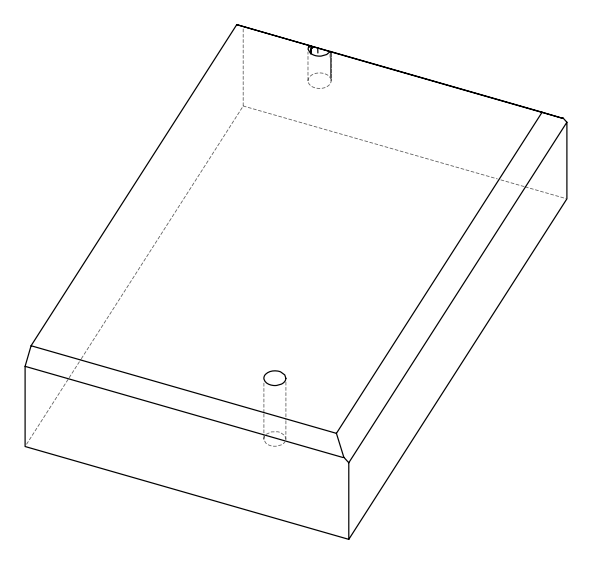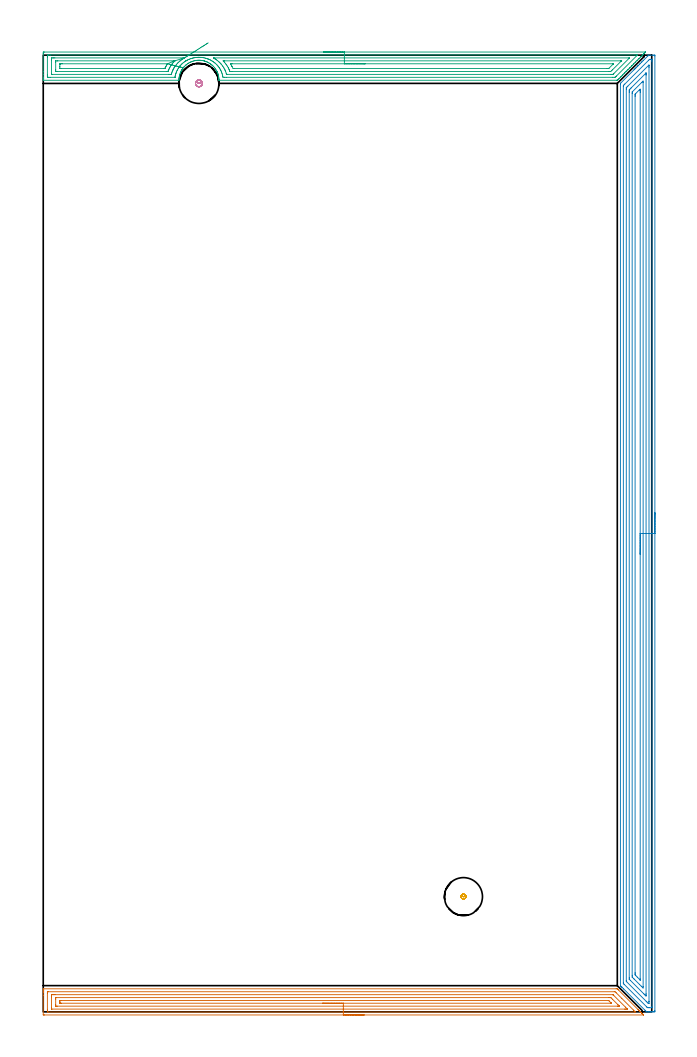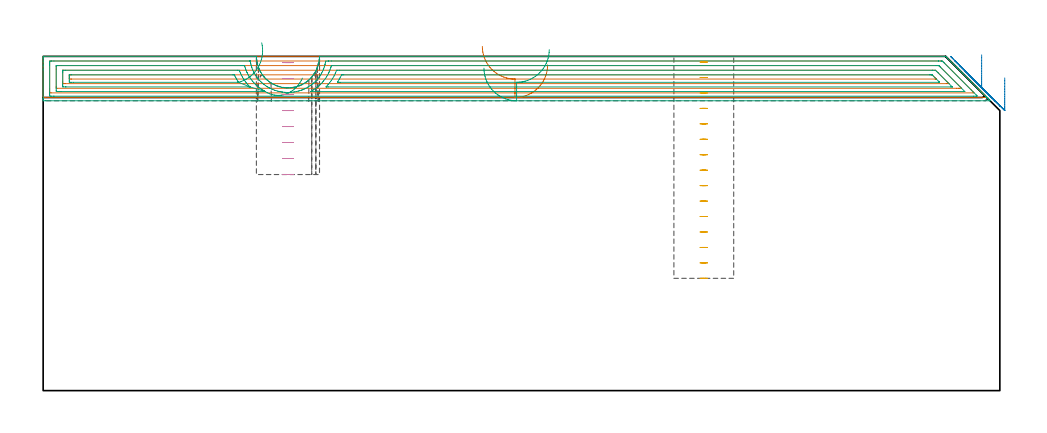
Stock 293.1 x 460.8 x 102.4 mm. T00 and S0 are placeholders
(PLAN: 5 operations, 1 tool changes, 46.2 min)
(1 AREA_MILL | FG_CHAMFER_SURFACE | UGT0205_001 | 11.55 min | 23230 mm3)
(2 AREA_MILL_1 | FG_CHAMFER_SURFACE_1 | UGT0205_001 | 21.97 min | 62535 mm3)
(3 AREA_MILL_2 | FG_CHAMFER_SURFACE_2 | UGT0205_001 | 11.51 min | 25994 mm3)
(4 MILL_BLIND_HOLE_FROM_SOLID_MATERIAL | STEP1POCKET | NXT0201_012 | Spiral | 0.51 min | 9984 mm3)
(5 MILL_BLIND_HOLE_FROM_SOLID_MATERIAL_1 | STEP1POCKET_1 | NXT0201_012 | Spiral | 0.67 min | 17882 mm3)
(TOOL UGT0205_001 | Chamfer Mill 20 x 3 x 45 deg. | D20 FL50 Z2)
(TOOL NXT0201_012 | ENDMILL 16mm [2P460-1600-NA 1630] | D16 FL38 Z6)
(OP 1 AREA_MILL)
G17 G21 G94 G90
T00 M6
G54
G17 G0 G90 X154.55 Y-1.5 S1061 M3
G43 Z112.4 H0
Z99.8
G94 G1 X154.512 Z98.928 F250.
X154.398 Z98.063
X154.209 Z97.212
X153.947 Z96.38
X153.613 Z95.574
X153.21 Z94.8
X152.742 Z94.064
X152.211 Z93.372
X151.621 Z92.729
X150.978 Z92.14
X150.286 Z91.608
X149.55 Z91.14
X148.776 Z90.737
X147.97 Z90.403
X147.138 Z90.141
X146.287 Z89.952
X145.422 Z89.838
X144.55 Z89.8
X0.626
X0.265 Y-1.496 Z89.802
X0.01 Y-1.492 Z89.806
X0. Y-1.233 Z90.065
Y7.905 Z99.2
Y9.324 Z100.62
Y9.68 Z100.975
Y10.392 Z101.691
Y10.673 Z101.972
X0.007 Y11.066 Z102.357
X0.01 Y11.097 Z102.388
X0.179 Y11.1 Z102.4
X275.959
X276.495 Y11.101 Z102.382
X276.583 Y11.017 Z102.316
X276.853 Y10.748 Z102.047
X277.034 Y10.567 Z101.865
X286.499 Y1.103 Z92.399
X286.605 Y0.995 Z92.295
X286.686 Y0.914 Z92.214
X286.795 Y0.807 Z92.103
X286.898 Y0.702 Z92.001
X286.984 Y0.616 Z91.916
X287.09 Y0.512 Z91.808
X287.192 Y0.408 Z91.708
X287.282 Y0.318 Z91.618
X287.386 Y0.216 Z91.512
X287.486 Y0.115 Z91.414
X287.58 Y0.02 Z91.32
X287.682 Y-0.08 Z91.216
X287.779 Y-0.179 Z91.121
X287.878 Y-0.278 Z91.022
X287.978 Y-0.376 Z90.92
X288.073 Y-0.472 Z90.827
X288.176 Y-0.576 Z90.724
X288.273 Y-0.671 Z90.625
X288.366 Y-0.766 Z90.533
X288.474 Y-0.874 Z90.426
X288.569 Y-0.967 Z90.329
X288.772 Y-1.171 Z90.128
X288.84 Y-1.24 Z90.06
X289.011 Y-1.411 Z89.888
X289.07 Y-1.472 Z89.827
X289.083 Y-1.494 Z89.804
X289.07 Y-1.5 Z89.8
X144.55
Y-0.086 Z91.214
X2.42
X2.01 Y-0.08 Z91.22
X2.002 Y0.329 Z91.629
X2. Y0.807 Z92.107
Y1.218 Z92.518
Y8.793 Z100.093
X2.002 Y9.202 Z100.502
X2.01 Y9.68 Z100.98
X2.408 Y9.686 Z100.986
X275.059
X275.458 Y9.68 Z100.98
X275.959 Y9.19 Z100.49
X278.641 Y6.51 Z97.81
X284.343 Y0.807 Z92.107
X284.898 Y0.25 Z91.55
X285.218 Y-0.08 Z91.22
X284.898 Y-0.086 Z91.214
X144.55
Y1.328 Z92.628
X4.202 Y1.329 Z92.629
X4.079 Y1.331 Z92.631
X4.035 Y1.333 Z92.633
X4.017 Y1.334 Z92.634
X4.01 Y1.361 Z92.661
X4.005 Y1.494 Z92.794
X4.002 Y1.695 Z92.995
X4. Y1.895 Z93.195
Y7.218 Z98.518
X4.005 Y7.905 Z99.205
X4.009 Y8.097 Z99.397
X4.027 Y8.265 Z99.565
X4.202 Y8.267 Z99.567
X4.728 Y8.27 Z99.57
X5.096 Y8.271 Z99.571
X5.621
X274.171
X274.294 Y8.27 Z99.57
X274.391 Y8.267 Z99.567
X274.419 Y8.265 Z99.565
X274.438 Y8.251 Z99.551
X274.48 Y8.214 Z99.514
X274.794 Y7.905 Z99.205
X280.428 Y2.272 Z93.572
X281.004 Y1.695 Z92.995
X281.322 Y1.37 Z92.67
X281.346 Y1.335 Z92.635
X281.322 Y1.334 Z92.634
X280.796 Y1.33 Z92.63
X280.428 Y1.329 Z92.629
X279.903 Y1.328 Z92.628
X144.55
Y2.743 Z94.043
X6.722
X6.105 Y2.745 Z94.045
X6.036 Y2.747 Z94.047
X6.018 Y2.749 Z94.049
X6.01 Y2.76 Z94.06
X6.007 Y2.812 Z94.112
X6.003 Y3.028 Z94.328
X6. Y3.459 Z94.759
Y6.121 Z97.421
X6.001 Y6.569 Z97.869
X6.003 Y6.789 Z98.089
X6.007 Y6.843 Z98.143
X6.01 Y6.851 Z98.151
X6.018 Y6.853 Z98.153
X6.047 Y6.856 Z98.156
X6.152 Y6.857 Z98.157
X272.546
X273.277 Y6.852 Z98.152
X273.377 Y6.85 Z98.15
X273.481 Y6.758 Z98.058
X274.171 Y6.081 Z97.381
X276.853 Y3.399 Z94.699
X277.217 Y3.033 Z94.333
X277.395 Y2.852 Z94.152
X277.48 Y2.761 Z94.061
X277.491 Y2.748 Z94.048
X277.485 Y2.747 Z94.047
X277.453 Y2.745 Z94.045
X276.853 Y2.743 Z94.043
X276.691
X144.55
Y4.157 Z95.457
X8.672
X8.471 Y4.158 Z95.458
X8.069 Y4.162 Z95.462
X8.02 Y4.164 Z95.464
X8.01 Y4.173 Z95.473
X8.006 Y4.203 Z95.503
X8.002 Y4.261 Z95.561
X8.001 Y4.356 Z95.656
X8. Y5.023 Z96.323
X8.001 Y5.244 Z96.544
X8.003 Y5.41 Z96.71
X8.006 Y5.43 Z96.73
X8.008 Y5.435 Z96.735
X8.03 Y5.437 Z96.737
X8.136 Y5.441 Z96.741
X8.27 Y5.443 Z96.743
X8.471
X272.183
X272.282 Y5.441 Z96.741
X272.332 Y5.439 Z96.739
X272.353 Y5.436 Z96.736
X272.383 Y5.413 Z96.713
X272.556 Y5.244 Z96.544
X273.277 Y4.524 Z95.824
X273.441 Y4.356 Z95.656
X273.603 Y4.187 Z95.487
X273.619 Y4.162 Z95.462
X273.598 Y4.161 Z95.461
X273.545 Y4.158 Z95.458
X273.478 Y4.157 Z95.457
X273.277
X144.55
X143.679 Z95.495
X142.814 Z95.609
X141.962 Z95.798
X141.13 Z96.06
X140.324 Z96.394
X139.55 Z96.797
X138.814 Z97.265
X138.122 Z97.796
X137.479 Z98.386
X136.89 Z99.029
X136.359 Z99.721
X135.89 Z100.457
X135.487 Z101.231
X135.153 Z102.037
X134.891 Z102.869
X134.702 Z103.72
X134.588 Z104.585
X134.55 Z105.457
G0 Z112.4
M5
M2
(OP 2 AREA_MILL_1)
G17 G21 G94 G90
T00 M6
G54
G17 G0 G90 X294.6 Y240.4 S1061 M3
G43 Z112.4 H0
Z95.8
G94 G1 Y240.362 Z94.928 F250.
Y240.248 Z94.064
Y240.059 Z93.212
Y239.797 Z92.38
Y239.463 Z91.574
Y239.06 Z90.8
Y238.591 Z90.064
Y238.06 Z89.372
Y237.471 Z88.729
Y236.828 Z88.14
Y236.136 Z87.609
Y235.4 Z87.14
Y234.626 Z86.737
Y233.82 Z86.403
Y232.988 Z86.141
Y232.136 Z85.952
Y231.272 Z85.838
Y230.4 Z85.8
X294.599 Y0.628 Z85.801
X294.596 Y0.224
X294.591 Y0.01 Z85.804
X294.2 Y0. Z86.195
X293.939 Z86.456
X293.322 Z87.072
X292.8 Z87.597
X292.444 Z87.951
X291.922 Z88.474
X291.567 Z88.828
X290.783 Z89.616
X290.736 Z89.662
X290.597 Y0.001 Z89.8
X290.195 Y0.405 Z90.205
X289.811 Y0.787 Z90.585
X279.599 Y11.001 Z100.8
X278.693 Y11.906 Z101.705
X278.647 Y11.953 Z101.752
X278.449 Y12.15 Z101.95
X278.4 Y12.199 Z101.997
X278.348 Y12.251 Z102.05
X278.285 Y12.314 Z102.113
X278.125 Y12.474 Z102.271
X278.006 Y12.598 Z102.392
X278. Y12.698 Z102.4
Y446.761
X278.001 Y447.195 Z102.386
X278.161 Y447.362 Z102.237
X284.544 Y453.746 Z95.852
X284.904 Y454.104 Z95.496
X285.071 Y454.271 Z95.328
X285.309 Y454.51 Z95.089
X285.422 Y454.624 Z94.974
X286. Y455.2 Z94.4
X286.203 Y455.404 Z94.195
X286.3 Y455.502 Z94.096
X286.501 Y455.702 Z93.898
X286.569 Y455.769 Z93.831
X287.178 Y456.38 Z93.218
X287.396 Y456.596 Z93.004
X288.056 Y457.257 Z92.341
X288.234 Y457.434 Z92.166
X288.29 Y457.49 Z92.11
X288.933 Y458.135 Z91.464
X289.066 Y458.266 Z91.334
X291.265 Y460.465 Z89.134
X291.419 Y460.619 Z88.98
X291.567 Y460.763 Z88.832
X291.597 Y460.79 Z88.801
X292.277 Y460.8 Z88.123
X293.677 Z86.719
X294.2 Z86.197
X294.554 Y460.799 Z85.843
X294.591 Y460.797 Z85.806
X294.6 Y460.415 Z85.8
Y230.4
X293.186 Z87.214
X293.185 Y2.416 Z87.215
X293.181 Y2.039 Z87.219
X293.179 Y2.021 Z87.221
X293.168 Y2.01 Z87.232
X293.098 Y2.005 Z87.302
X292.989 Y2.001 Z87.411
X291.975 Z88.425
X291.567 Y2.004 Z88.833
X291.087 Y2.01 Z89.313
X290.689 Y2.366 Z89.711
X290.635 Y2.416 Z89.765
X279.905 Y13.145 Z100.495
X279.646 Y13.408 Z100.754
X279.47 Y13.591 Z100.93
X279.421 Y13.646 Z100.979
X279.418 Y13.665 Z100.982
X279.416 Y13.711 Z100.984
X279.414 Y13.9 Z100.986
Y14.039
Y445.728
X279.415 Y445.867 Z100.985
X279.418 Y446.056 Z100.982
X279.421 Y446.146 Z100.979
X279.472 Y446.21 Z100.928
X279.644 Y446.388 Z100.756
X280.011 Y446.761 Z100.389
X280.084 Y446.834 Z100.316
X291.634 Y458.384 Z88.766
X292.049 Y458.787 Z88.351
X292.444 Y458.794 Z87.956
X292.915 Y458.799 Z87.485
X293.111 Y458.798 Z87.289
X293.145 Y458.795 Z87.255
X293.177 Y458.79 Z87.223
X293.179 Y458.745 Z87.221
X293.185 Y458.524 Z87.215
Y458.384
X293.186 Y457.629 Z87.214
Y230.4
X291.772 Z88.628
X291.771 Y5.098 Z88.629
X291.77 Y4.891 Z88.63
X291.765 Y4.204 Z88.635
X291.76 Y4.007 Z88.64
X291.567 Y4.01 Z88.833
X291.503 Y4.012 Z88.897
X291.435 Y4.074 Z88.965
X291.297 Y4.204 Z89.103
X290.689 Y4.81 Z89.711
X290.401 Y5.098 Z89.999
X281.033 Y14.467 Z99.367
X280.919 Y14.583 Z99.481
X280.863 Y14.644 Z99.537
X280.838 Y14.673 Z99.562
X280.836 Y14.725 Z99.564
X280.831 Y14.933 Z99.569
X280.829 Y15.141 Z99.571
Y444.288
X280.831 Y444.973 Z99.569
X280.833 Y445.077 Z99.567
X280.836 Y445.124 Z99.564
X280.859 Y445.15 Z99.541
X281.033 Y445.331 Z99.367
X281.298 Y445.598 Z99.102
X281.566 Y445.867 Z98.834
X291.485 Y455.785 Z88.915
X291.567 Y455.863 Z88.833
X291.651 Y455.94 Z88.749
X291.765 Y456.033 Z88.635
X291.767 Y455.91 Z88.633
X291.77 Y455.702 Z88.63
X291.771 Y455.494 Z88.629
Y454.808
X291.772 Y230.4 Z88.628
X290.357 Z90.043
Y8.674
X290.354 Y8.121 Z90.046
X290.35 Y7.78 Z90.05
X290.343 Y7.617 Z90.057
X290.172 Y7.78 Z90.228
X289.811 Y8.138 Z90.589
X289.274 Y8.674 Z91.126
X282.789 Y15.16 Z97.611
X282.46 Y15.493 Z97.94
X282.294 Y15.664 Z98.106
X282.255 Y15.705 Z98.145
X282.25 Y15.749 Z98.15
X282.248 Y15.827 Z98.152
X282.243 Y16.382 Z98.157
Y442.847
X282.244 Y443.185 Z98.156
X282.246 Y443.738 Z98.154
X282.25 Y444.079 Z98.15
X282.516 Y444.357 Z97.884
X282.789 Y444.638 Z97.611
X282.954 Y444.805 Z97.446
X283.122 Y444.973 Z97.278
X290.275 Y452.126 Z90.125
X290.302 Y452.149 Z90.098
X290.312 Y452.156 Z90.088
X290.35 Y452.172 Z90.05
X290.353 Y452.126 Z90.047
X290.355 Y452.026 Z90.045
X290.357 Y451.57 Z90.043
Y451.232
Y230.4
X288.943 Z91.457
Y12.241
X288.933 Y11.477 Z91.467
X288.148 Y12.251 Z92.252
X288.056 Y12.343 Z92.344
X287.253 Y13.145 Z93.147
X284.571 Y15.827 Z95.829
X283.682 Y16.721 Z96.718
X283.667 Y16.744 Z96.733
X283.657 Y17.615 Z96.743
Y442.301
X283.667 Y443.056 Z96.733
X283.727 Y443.123 Z96.673
X283.785 Y443.185 Z96.615
X288.254 Y447.655 Z92.146
X288.599 Y447.996 Z91.801
X288.933 Y448.323 Z91.467
X288.943 Y447.645 Z91.457
Y230.4
X287.529 Z92.871
Y15.827
X287.527 Y15.471 Z92.873
X287.525 Y15.351 Z92.875
X287.524 Y15.343 Z92.876
X287.507 Y15.352 Z92.893
X287.429 Y15.424 Z92.971
X287.33 Y15.519 Z93.07
X286.127 Y16.721 Z94.273
X285.422 Y17.429 Z94.978
X285.242 Y17.615 Z95.158
X285.078 Y17.799 Z95.322
X285.075 Y17.968 Z95.325
X285.072 Y18.509 Z95.328
X285.071 Y18.866 Z95.329
Y440.86
X285.072 Y441.397 Z95.328
X285.074 Y441.751 Z95.326
X285.078 Y442.018 Z95.322
X285.339 Y442.291 Z95.061
X285.381 Y442.333 Z95.019
X287.153 Y444.104 Z93.247
X287.178 Y444.127 Z93.222
X287.522 Y444.419 Z92.878
X287.525 Y444.079 Z92.875
X287.528 Y443.723 Z92.872
X287.529 Y443.185 Z92.871
Y442.827
Y230.4
Y229.528 Z92.909
Y228.663 Z93.023
Y227.812 Z93.212
Y226.98 Z93.474
Y226.174 Z93.808
Y225.4 Z94.211
Y224.664 Z94.68
Y223.972 Z95.211
Y223.329 Z95.8
Y222.74 Z96.443
Y222.208 Z97.135
Y221.74 Z97.871
Y221.337 Z98.645
Y221.003 Z99.451
Y220.741 Z100.283
Y220.552 Z101.135
Y220.438 Z102.
Y220.4 Z102.871
G0 Z112.4
M5
M2
(OP 3 AREA_MILL_2)
G17 G21 G94 G90
T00 M6
G54
G17 G0 G90 X135.05 Y462.3 S1061 M3
G43 Z112.4 H0
Z98.8
G94 G1 X135.088 Z97.928 F250.
X135.202 Z97.064
X135.391 Z96.212
X135.653 Z95.38
X135.987 Z94.574
X136.39 Z93.8
X136.858 Z93.064
X137.39 Z92.372
X137.979 Z91.729
X138.622 Z91.14
X139.314 Z90.608
X140.05 Z90.14
X140.824 Z89.737
X141.63 Z89.403
X142.462 Z89.141
X143.314 Z88.952
X144.178 Z88.838
X145.05 Z88.8
X289.852
X290.066 Y462.294 Z88.804
X290.081 Y462.292 Z88.805
X290.066 Y462.265 Z88.833
X289.707 Y461.907 Z89.193
X289.531 Y461.73 Z89.367
X289.47 Y461.669 Z89.43
X289.295 Y461.494 Z89.605
X289.235 Y461.433 Z89.664
X289.171 Y461.371 Z89.728
X289. Y461.199 Z89.9
X288.938 Y461.136 Z89.96
X288.873 Y461.073 Z90.026
X288.704 Y460.904 Z90.195
X288.641 Y460.84 Z90.257
X287.952 Y460.152 Z90.948
X287.751 Y459.95 Z91.147
X287.075 Y459.275 Z91.825
X286.862 Y459.06 Z92.036
X286.198 Y458.398 Z92.702
X285.972 Y458.17 Z92.926
X285.32 Y457.52 Z93.58
X285.082 Y457.28 Z93.816
X284.443 Y456.643 Z94.457
X284.402 Y456.602 Z94.498
X284.192 Y456.39 Z94.706
X283.566 Y455.766 Z95.334
X283.508 Y455.707 Z95.392
X283.302 Y455.5 Z95.596
X282.689 Y454.889 Z96.211
X282.614 Y454.813 Z96.286
X282.412 Y454.61 Z96.486
X281.811 Y454.011 Z97.088
X281.719 Y453.919 Z97.18
X281.522 Y453.72 Z97.376
X280.934 Y453.134 Z97.966
X280.825 Y453.025 Z98.074
X280.632 Y452.83 Z98.266
X280.057 Y452.257 Z98.843
X279.931 Y452.13 Z98.968
X279.742 Y451.94 Z99.156
X279.179 Y451.379 Z99.72
X278.852 Y451.05 Z100.046
X278.302 Y450.502 Z100.598
X277.962 Y450.16 Z100.936
X277.425 Y449.625 Z101.475
X277.072 Y449.27 Z101.826
X276.95 Y449.149 Z101.949
X276.702 Y448.902 Z102.198
X276.565 Y448.767 Z102.332
X276.501 Y448.706 Z102.392
X276.056 Y448.7 Z102.4
X84.689
X84.66 Y448.705 Z102.393
X84.649 Y448.777 Z102.321
X84.636 Y449.131 Z101.966
X84.605 Y449.572 Z101.524
X84.554 Y450.016 Z101.081
X84.482 Y450.457 Z100.638
X84.388 Y450.902 Z100.195
X84.35 Y451.05 Z100.046
X84.274 Y451.344 Z99.755
X84.134 Y451.789 Z99.311
X84.079 Y451.94 Z99.159
X83.975 Y452.229 Z98.87
X83.897 Y452.421 Z98.678
X83.834 Y452.579 Z98.52
X83.709 Y452.847 Z98.249
X83.672 Y452.922 Z98.176
X83.575 Y453.115 Z97.985
X83.327 Y453.561 Z97.539
X83.06 Y454. Z97.1
X82.94 Y454.179 Z96.92
X82.676 Y454.536 Z96.564
X82.398 Y454.885 Z96.215
X82.046 Y455.288 Z95.811
X81.807 Y455.532 Z95.567
X81.56 Y455.77 Z95.329
X81.316 Y455.985 Z95.115
X81.153 Y456.127 Z94.971
X80.808 Y456.397 Z94.701
X80.665 Y456.501 Z94.595
X80.456 Y456.655 Z94.443
X80.281 Y456.772 Z94.327
X80.259 Y456.786 Z94.312
X79.816 Y457.051 Z94.046
X79.365 Y457.3 Z93.798
X79.116 Y457.424 Z93.675
X78.863 Y457.54 Z93.559
X78.533 Y457.673 Z93.426
X78.472 Y457.698 Z93.401
X78.027 Y457.855 Z93.242
X77.611 Y457.983 Z93.115
X77.578 Y457.992 Z93.104
X77.535 Y458.002 Z93.092
X77.132 Y458.105 Z92.993
X76.812 Y458.17 Z92.929
X76.738 Y458.184 Z92.914
X76.684 Y458.194 Z92.902
X76.641 Y458.2 Z92.894
X76.238 Y458.263 Z92.834
X76.015 Y458.287 Z92.811
X75.791 Y458.309 Z92.785
X75.746 Y458.311 Z92.781
X75.344 Y458.336 Z92.759
X75.212 Y458.337 Z92.757
X74.897 Y458.341 Z92.753
X74.607 Y458.332 Z92.763
X74.535 Y458.33 Z92.768
X74.45 Y458.327 Z92.771
X74.003 Y458.291 Z92.807
X73.958 Y458.285 Z92.813
X73.556 Y458.234 Z92.866
X73.11 Y458.154 Z92.943
X72.662 Y458.053 Z93.044
X72.216 Y457.931 Z93.166
X71.767 Y457.783 Z93.314
X71.322 Y457.617 Z93.482
X71.137 Y457.54 Z93.559
X70.78 Y457.373 Z93.726
X70.613 Y457.288 Z93.812
X70.429 Y457.194 Z93.905
X69.982 Y456.932 Z94.165
X69.934 Y456.902 Z94.196
X69.542 Y456.655 Z94.443
X69.083 Y456.311 Z94.788
X68.822 Y456.101 Z94.999
X68.641 Y455.955 Z95.144
X68.593 Y455.911 Z95.188
X68.438 Y455.77 Z95.329
X68.087 Y455.423 Z95.677
X67.742 Y455.055 Z96.042
X67.698 Y455.004 Z96.094
X67.598 Y454.885 Z96.214
X67.496 Y454.753 Z96.347
X67.259 Y454.448 Z96.652
X67.142 Y454.283 Z96.817
X66.939 Y454. Z97.1
X66.854 Y453.869 Z97.231
X66.713 Y453.63 Z97.47
X66.633 Y453.494 Z97.605
X66.515 Y453.275 Z97.823
X66.427 Y453.114 Z97.984
X66.216 Y452.674 Z98.424
X66.091 Y452.385 Z98.712
X66.022 Y452.229 Z98.869
X65.96 Y452.075 Z99.024
X65.73 Y451.345 Z99.755
X65.611 Y450.903 Z100.197
X65.518 Y450.459 Z100.64
X65.446 Y450.017 Z101.082
X65.396 Y449.574 Z101.525
X65.375 Y449.27 Z101.827
X65.362 Y449.086 Z102.011
X65.34 Y448.705 Z102.391
X65.016 Y448.7 Z102.4
X0.183
X0.01 Y448.703 Z102.388
X0.007 Y448.749 Z102.342
X0. Y449.168 Z101.932
Y449.431 Z101.669
Y450.16 Z100.935
Y451.415 Z99.682
Y452.83 Z98.265
Y461.467 Z89.63
X0.002 Y461.73 Z89.368
X0.008 Y462.292 Z88.806
X0.063 Y462.294 Z88.804
X0.63 Y462.3 Z88.8
X145.05
Y460.886 Z90.214
X284.998
X285.85 Y460.882 Z90.218
X285.893 Y460.879 Z90.221
X286.178 Y460.84 Z90.26
X286.039 Y460.694 Z90.406
X285.893 Y460.543 Z90.557
X276.056 Y450.706 Z100.394
X275.78 Y450.435 Z100.665
X275.499 Y450.16 Z100.94
X275.202 Y450.12 Z100.98
X275.162 Y450.118 Z100.982
X274.314 Y450.114 Z100.986
X274.267
X88.312
X87.416 Y450.116 Z100.984
X87.372 Y450.117 Z100.983
X86.554 Y450.16 Z100.94
X86.477 Y450.569 Z100.531
X86.376 Y451.05 Z100.05
X86.347 Y451.18 Z99.92
X86.125 Y451.94 Z99.16
X85.949 Y452.466 Z98.634
X85.802 Y452.83 Z98.27
X85.583 Y453.332 Z97.768
X85.377 Y453.72 Z97.38
X85.133 Y454.168 Z96.932
X84.854 Y454.61 Z96.49
X84.689 Y454.854 Z96.246
X84.193 Y455.5 Z95.6
X83.795 Y455.966 Z95.134
X83.386 Y456.39 Z94.71
X82.9 Y456.838 Z94.262
X82.662 Y457.045 Z94.055
X82.363 Y457.28 Z93.82
X82.006 Y457.547 Z93.553
X81.783 Y457.704 Z93.396
X81.214 Y458.068 Z93.032
X81.112 Y458.128 Z92.972
X81.039 Y458.17 Z92.93
X80.504 Y458.455 Z92.645
X80.218 Y458.596 Z92.504
X79.928 Y458.729 Z92.371
X79.457 Y458.927 Z92.173
X79.323 Y458.976 Z92.124
X79.085 Y459.06 Z92.04
X78.429 Y459.267 Z91.833
X78.142 Y459.346 Z91.754
X77.535 Y459.488 Z91.612
X77.005 Y459.587 Z91.513
X76.641 Y459.642 Z91.458
X75.985 Y459.713 Z91.387
X75.746 Y459.727 Z91.373
X75.05 Y459.753 Z91.347
X74.906 Y459.756 Z91.344
X74.852 Y459.755 Z91.345
X74.186 Y459.723 Z91.377
X73.958 Y459.705 Z91.395
X73.372 Y459.643 Z91.457
X73.227 Y459.624 Z91.476
X73.064 Y459.598 Z91.502
X72.604 Y459.517 Z91.583
X72.17 Y459.421 Z91.679
X71.879 Y459.349 Z91.751
X71.275 Y459.178 Z91.922
X71.185 Y459.15 Z91.95
X70.915 Y459.06 Z92.04
X70.381 Y458.857 Z92.243
X70.036 Y458.716 Z92.384
X69.487 Y458.45 Z92.65
X69.301 Y458.354 Z92.746
X68.964 Y458.17 Z92.93
X68.729 Y458.034 Z93.066
X68.676 Y458.003 Z93.097
X68.593 Y457.95 Z93.15
X68.186 Y457.685 Z93.415
X67.698 Y457.334 Z93.766
X67.668 Y457.31 Z93.79
X67.629 Y457.28 Z93.82
X67.177 Y456.909 Z94.191
X66.804 Y456.575 Z94.525
X66.616 Y456.39 Z94.71
X66.269 Y456.032 Z95.068
X65.91 Y455.64 Z95.46
X65.846 Y455.563 Z95.537
X65.797 Y455.5 Z95.6
X65.463 Y455.055 Z96.045
X65.14 Y454.61 Z96.49
X65.09 Y454.537 Z96.563
X65.016 Y454.422 Z96.678
X64.761 Y453.974 Z97.126
X64.624 Y453.72 Z97.38
X64.456 Y453.387 Z97.713
X64.193 Y452.83 Z98.27
X64.171 Y452.781 Z98.319
X64.121 Y452.667 Z98.433
X63.934 Y452.127 Z98.973
X63.876 Y451.94 Z99.16
X63.73 Y451.44 Z99.66
X63.63 Y451.05 Z100.05
X63.56 Y450.719 Z100.381
X63.454 Y450.16 Z100.94
X63.447 Y450.134 Z100.966
X63.443 Y450.125 Z100.975
X63.411 Y450.121 Z100.979
X63.32 Y450.116 Z100.984
X63.273 Y450.115 Z100.985
X3.313 Y450.114 Z100.986
X2.462 Y450.117 Z100.983
X2.419 Y450.12 Z100.98
X2.01 Y450.16 Z100.94
X2.003 Y450.574 Z100.526
X2.001 Y451.05 Z100.05
X2. Y451.467 Z99.633
X2.001 Y459.95 Z91.15
X2.002 Y460.364 Z90.736
X2.01 Y460.84 Z90.26
X2.378 Y460.88 Z90.22
X2.419 Y460.882 Z90.218
X3.267 Y460.886 Z90.214
X3.313
X145.05
Y459.472 Z91.628
X282.078 Y459.471 Z91.629
X282.316 Y459.469 Z91.631
X282.337 Y459.468 Z91.632
X282.353 Y459.465 Z91.635
X282.344 Y459.449 Z91.651
X282.334 Y459.435 Z91.665
X282.316 Y459.415 Z91.685
X274.84 Y451.94 Z99.16
X274.552 Y451.657 Z99.443
X274.452 Y451.563 Z99.537
X274.418 Y451.535 Z99.565
X274.37 Y451.533 Z99.567
X274.267 Y451.531 Z99.569
X273.787 Y451.529 Z99.571
X273.373 Y451.528 Z99.572
X88.473 Y451.529 Z99.571
X88.369 Y451.531 Z99.569
X88.319 Y451.533 Z99.567
X88.3 Y451.535 Z99.565
X88.266 Y451.621 Z99.479
X88.174 Y451.94 Z99.16
X88.136 Y452.069 Z99.031
X87.876 Y452.83 Z98.27
X87.62 Y453.473 Z97.627
X87.504 Y453.72 Z97.38
X87.372 Y453.995 Z97.105
X87.028 Y454.61 Z96.49
X86.82 Y454.958 Z96.142
X86.477 Y455.5 Z95.6
X85.917 Y456.216 Z94.884
X85.774 Y456.39 Z94.71
X85.583 Y456.612 Z94.488
X85.259 Y456.958 Z94.142
X84.941 Y457.28 Z93.82
X84.689 Y457.517 Z93.583
X84.341 Y457.826 Z93.274
X83.926 Y458.17 Z92.93
X83.795 Y458.273 Z92.827
X83.376 Y458.586 Z92.514
X82.9 Y458.895 Z92.205
X82.636 Y459.06 Z92.04
X82.006 Y459.432 Z91.668
X81.964 Y459.46 Z91.64
X81.957 Y459.468 Z91.632
X81.958 Y459.469 Z91.631
X81.969 Y459.47 Z91.63
X82.006 Y459.471 Z91.629
X82.487 Y459.472 Z91.628
X145.05
Y458.057 Z93.043
X277.958
X278.449 Y458.053 Z93.047
X278.49 Y458.051 Z93.049
X278.491 Y458.05 Z93.05
X278.486 Y458.041 Z93.059
X278.446 Y457.996 Z93.104
X278.383 Y457.932 Z93.168
X278.307 Y457.856 Z93.244
X274.171 Y453.72 Z97.38
X273.767 Y453.328 Z97.772
X273.373 Y452.95 Z98.15
X273.255 Y452.948 Z98.152
X272.479 Y452.943 Z98.157
X272.366
X90.835
X90.054 Y452.948 Z98.152
X89.934 Y452.95 Z98.15
X89.903 Y452.972 Z98.128
X89.886 Y452.998 Z98.102
X89.593 Y453.72 Z97.38
X89.473 Y454.003 Z97.097
X89.21 Y454.56 Z96.54
X89.183 Y454.61 Z96.49
X89.16 Y454.652 Z96.448
X88.667 Y455.5 Z95.6
X88.266 Y456.119 Z94.981
X88.062 Y456.39 Z94.71
X87.759 Y456.781 Z94.319
X87.372 Y457.261 Z93.839
X87.356 Y457.28 Z93.82
X87.256 Y457.394 Z93.706
X86.657 Y458.051 Z93.049
X86.689 Y458.053 Z93.047
X86.786 Y458.055 Z93.045
X86.981 Y458.057 Z93.043
X87.372
X145.05
Y456.643 Z94.457
X274.267
X274.522 Y456.641 Z94.459
X274.594 Y456.639 Z94.461
X274.622 Y456.637 Z94.463
X274.569 Y456.578 Z94.522
X274.452 Y456.453 Z94.647
X274.391 Y456.39 Z94.71
X274.33 Y456.328 Z94.772
X272.479 Y454.478 Z96.622
X272.389 Y454.396 Z96.704
X272.354 Y454.364 Z96.736
X272.318 Y454.362 Z96.738
X272.159 Y454.359 Z96.741
X271.839 Y454.357 Z96.743
X271.585
X92.097
X91.843 Y454.359 Z96.741
X91.589 Y454.362 Z96.738
X91.428 Y454.365 Z96.735
X90.949 Y455.294 Z95.806
X90.833 Y455.5 Z95.6
X90.682 Y455.766 Z95.334
X90.298 Y456.39 Z94.71
X90.181 Y456.584 Z94.516
X90.151 Y456.636 Z94.464
X90.27 Y456.639 Z94.461
X90.44 Y456.641 Z94.459
X90.694 Y456.643 Z94.457
X90.949
X145.05
X145.922 Z94.495
X146.786 Z94.609
X147.638 Z94.798
X148.47 Z95.06
X149.276 Z95.394
X150.05 Z95.797
X150.786 Z96.265
X151.478 Z96.796
X152.121 Z97.386
X152.71 Z98.029
X153.242 Z98.721
X153.71 Z99.457
X154.113 Z100.231
X154.447 Z101.037
X154.709 Z101.869
X154.898 Z102.72
X155.012 Z103.585
X155.05 Z104.457
G0 Z112.4
X79.443 Y466.708
Z95.734
G1 X79.068 Y466.47 Z94.984
X78.638 Y466.198 Z94.275
X78.158 Y465.894 Z93.613
X77.631 Y465.56 Z93.003
X77.061 Y465.199 Z92.45
X76.453 Y464.813 Z91.958
X75.81 Y464.406 Z91.53
X75.139 Y463.981 Z91.17
X74.443 Y463.54 Z90.881
X73.729 Y463.088 Z90.665
X73.002 Y462.628 Z90.524
X72.267 Y462.162 Z90.457
X71.53 Y461.695 Z90.467
X70.797 Y461.231 Z90.553
X70.073 Y460.772 Z90.715
X69.363 Y460.322 Z90.95
X68.674 Y459.886 Z91.258
X68.009 Y459.465 Z91.635
X67.805 Y459.335 Z91.765
X67.698 Y459.269 Z91.831
X67.567 Y459.19 Z91.91
X67.352 Y459.06 Z92.04
X67.018 Y458.847 Z92.253
X66.804 Y458.708 Z92.392
X66.492 Y458.48 Z92.62
X66.074 Y458.17 Z92.93
X65.982 Y458.098 Z93.002
X65.91 Y458.04 Z93.06
X65.499 Y457.689 Z93.411
X65.049 Y457.28 Z93.82
X65.032 Y457.264 Z93.836
X65.016 Y457.248 Z93.852
X64.596 Y456.807 Z94.293
X64.214 Y456.39 Z94.71
X64.171 Y456.341 Z94.759
X64.121 Y456.281 Z94.819
X63.785 Y455.835 Z95.265
X63.536 Y455.5 Z95.6
X63.408 Y455.32 Z95.78
X63.227 Y455.055 Z96.045
X63.06 Y454.776 Z96.324
X62.966 Y454.61 Z96.49
X62.743 Y454.202 Z96.898
X62.501 Y453.72 Z97.38
X62.446 Y453.607 Z97.493
X62.333 Y453.361 Z97.739
X62.179 Y452.984 Z98.116
X62.122 Y452.83 Z98.27
X61.95 Y452.322 Z98.778
X61.829 Y451.94 Z99.16
X61.736 Y451.644 Z99.456
X61.71 Y451.569 Z99.531
X61.69 Y451.535 Z99.565
X61.645 Y451.534 Z99.566
X61.439 Y451.531 Z99.569
X60.958 Y451.529 Z99.571
X60.544 Y451.528 Z99.572
X4.207 Y451.529 Z99.571
X4.07 Y451.53 Z99.57
X4.021 Y451.533 Z99.567
X4.014 Y451.534 Z99.566
X4.01 Y451.547 Z99.553
X4.005 Y451.596 Z99.504
X4.001 Y451.734 Z99.366
X4. Y458.376 Z92.724
X4.001 Y459.06 Z92.04
X4.003 Y459.263 Z91.837
X4.01 Y459.465 Z91.635
X4.207 Y459.467 Z91.633
X4.689 Y459.47 Z91.63
X5.102 Y459.471 Z91.629
X5.582 Y459.472 Z91.628
X67.285 Y459.471 Z91.629
X67.487
X67.698 Y459.469 Z91.631
X68.009 Y459.465 Z91.635
X63.355 Y458.047 Z93.053
Y458.043 Z93.057
X63.344 Y458.028 Z93.072
X63.227 Y457.905 Z93.195
X62.924 Y457.582 Z93.518
X62.652 Y457.28 Z93.82
X62.333 Y456.908 Z94.192
X62.106 Y456.616 Z94.484
X61.936 Y456.39 Z94.71
X61.728 Y456.102 Z94.998
X61.439 Y455.691 Z95.409
X61.365 Y455.574 Z95.526
X61.321 Y455.5 Z95.6
X61.041 Y455.006 Z96.094
X60.826 Y454.61 Z96.49
X60.73 Y454.425 Z96.675
X60.544 Y454.047 Z97.053
X60.443 Y453.821 Z97.279
X60.4 Y453.72 Z97.38
X60.185 Y453.188 Z97.912
X60.137 Y453.071 Z98.029
X60.101 Y452.989 Z98.111
X60.082 Y452.95 Z98.15
X59.537 Y452.943 Z98.157
X6.776
X6.085 Y452.95 Z98.15
X6.01 Y452.952 Z98.148
X6.007 Y453.056 Z98.044
X6.003 Y453.276 Z97.824
X6. Y453.716 Z97.384
Y457.276 Z93.824
X6.003 Y457.723 Z93.377
X6.007 Y457.944 Z93.156
X6.01 Y458.048 Z93.052
X6.116 Y458.051 Z93.049
X6.89 Y458.057 Z93.043
X7.003
X62.867
X63.227 Y458.054 Z93.046
X63.346 Y458.051 Z93.049
X63.355 Y458.047 Z93.053
X59.848 Y456.639 Z94.461
X59.833 Y456.609 Z94.491
X59.783 Y456.526 Z94.574
X59.693 Y456.39 Z94.71
X59.65 Y456.325 Z94.775
X59.342 Y455.807 Z95.293
X59.166 Y455.5 Z95.6
X59.022 Y455.235 Z95.865
X58.756 Y454.722 Z96.378
X58.702 Y454.61 Z96.49
X58.611 Y454.424 Z96.676
X58.589 Y454.384 Z96.716
X58.579 Y454.369 Z96.731
X58.539 Y454.364 Z96.736
X58.371 Y454.36 Z96.74
X58.115 Y454.358 Z96.742
X8.679 Y454.357 Z96.743
X8.037 Y454.359 Z96.741
X8.015 Y454.362 Z96.738
X8.01 Y454.363 Z96.737
X8.003 Y454.392 Z96.708
X8.001 Y454.61 Z96.49
X8. Y455.285 Z95.815
Y456.175 Z94.925
X8.003 Y456.39 Z94.71
X8.007 Y456.559 Z94.541
X8.01 Y456.636 Z94.464
X8.17 Y456.639 Z94.461
X8.425 Y456.642 Z94.458
X8.679 Y456.643 Z94.457
X9.318
X59.735
X59.803 Y456.642 Z94.458
X59.846 Y456.64 Z94.46
X59.848 Y456.639 Z94.461
X60.66 Y456.434 Z94.705
X61.448 Y456.235 Z95.022
X62.207 Y456.043 Z95.408
X62.93 Y455.86 Z95.861
X63.612 Y455.688 Z96.377
X64.248 Y455.527 Z96.952
X64.832 Y455.38 Z97.582
X65.362 Y455.246 Z98.263
X65.831 Y455.127 Z98.988
X66.238 Y455.025 Z99.753
X66.578 Y454.938 Z100.552
X66.85 Y454.87 Z101.378
X67.051 Y454.819 Z102.225
X67.179 Y454.787 Z103.088
X67.234 Y454.773 Z103.958
X67.216 Y454.777 Z104.83
X67.123 Y454.801 Z105.698
X66.958 Y454.843 Z106.553
G0 Z112.4
M5
M2
(OP 4 MILL_BLIND_HOLE_FROM_SOLID_MATERIAL)
G17 G21 G94 G90
T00 M6
G54
G17 G0 G90 X75. Y447.2 S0 M3
G43 Z112.4 H1
Z100.5
G94 G3 X75.825 Y448.025 R0.825 F250.
X75. Y448.85 R0.825
X73.35 Y447.2 R1.65
X75. Y448.85 R-1.65
X74.175 Y448.025 R0.825
X75. Y447.2 R0.825
G0 Z95.6
G3 X75.825 Y448.025 R0.825
X75. Y448.85 R0.825
X73.35 Y447.2 R1.65
X75. Y448.85 R-1.65
X74.175 Y448.025 R0.825
X75. Y447.2 R0.825
G0 Z90.7
G3 X75.825 Y448.025 R0.825
X75. Y448.85 R0.825
X73.35 Y447.2 R1.65
X75. Y448.85 R-1.65
X74.175 Y448.025 R0.825
X75. Y447.2 R0.825
G0 Z85.8
G3 X75.825 Y448.025 R0.825
X75. Y448.85 R0.825
X73.35 Y447.2 R1.65
X75. Y448.85 R-1.65
X74.175 Y448.025 R0.825
X75. Y447.2 R0.825
G0 Z80.9
G3 X75.825 Y448.025 R0.825
X75. Y448.85 R0.825
X73.35 Y447.2 R1.65
X75. Y448.85 R-1.65
X74.175 Y448.025 R0.825
X75. Y447.2 R0.825
G0 Z76.
G3 X75.825 Y448.025 R0.825
X75. Y448.85 R0.825
X73.35 Y447.2 R1.65
X75. Y448.85 R-1.65
X74.175 Y448.025 R0.825
X75. Y447.2 R0.825
G0 Z71.1
G3 X75.825 Y448.025 R0.825
X75. Y448.85 R0.825
X73.35 Y447.2 R1.65
X75. Y448.85 R-1.65
X74.175 Y448.025 R0.825
X75. Y447.2 R0.825
G0 Z66.2
G3 X75.825 Y448.025 R0.825
X75. Y448.85 R0.825
X73.35 Y447.2 R1.65
X75. Y448.85 R-1.65
X74.175 Y448.025 R0.825
X75. Y447.2 R0.825
G0 Z112.4
M5
M2
(OP 5 MILL_BLIND_HOLE_FROM_SOLID_MATERIAL_1)
G17 G21 G94 G90
T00 M6
G54
G17 G0 G90 X202.4 Y55.5 S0 M3
G43 Z112.4 H1
Z100.667
G94 G3 X202.975 Y56.075 R0.575 F250.
X202.4 Y56.65 R0.575
X201.25 Y55.5 R1.15
X202.4 Y56.65 R-1.15
X201.825 Y56.075 R0.575
X202.4 Y55.5 R0.575
G0 Z95.933
G3 X202.975 Y56.075 R0.575
X202.4 Y56.65 R0.575
X201.25 Y55.5 R1.15
X202.4 Y56.65 R-1.15
X201.825 Y56.075 R0.575
X202.4 Y55.5 R0.575
G0 Z91.2
G3 X202.975 Y56.075 R0.575
X202.4 Y56.65 R0.575
X201.25 Y55.5 R1.15
X202.4 Y56.65 R-1.15
X201.825 Y56.075 R0.575
X202.4 Y55.5 R0.575
G0 Z86.467
G3 X202.975 Y56.075 R0.575
X202.4 Y56.65 R0.575
X201.25 Y55.5 R1.15
X202.4 Y56.65 R-1.15
X201.825 Y56.075 R0.575
X202.4 Y55.5 R0.575
G0 Z81.733
G3 X202.975 Y56.075 R0.575
X202.4 Y56.65 R0.575
X201.25 Y55.5 R1.15
X202.4 Y56.65 R-1.15
X201.825 Y56.075 R0.575
X202.4 Y55.5 R0.575
G0 Z77.
G3 X202.975 Y56.075 R0.575
X202.4 Y56.65 R0.575
X201.25 Y55.5 R1.15
X202.4 Y56.65 R-1.15
X201.825 Y56.075 R0.575
X202.4 Y55.5 R0.575
G0 Z72.267
G3 X202.975 Y56.075 R0.575
X202.4 Y56.65 R0.575
X201.25 Y55.5 R1.15
X202.4 Y56.65 R-1.15
X201.825 Y56.075 R0.575
X202.4 Y55.5 R0.575
G0 Z67.533
G3 X202.975 Y56.075 R0.575
X202.4 Y56.65 R0.575
X201.25 Y55.5 R1.15
X202.4 Y56.65 R-1.15
X201.825 Y56.075 R0.575
X202.4 Y55.5 R0.575
G0 Z62.8
G3 X202.975 Y56.075 R0.575
X202.4 Y56.65 R0.575
X201.25 Y55.5 R1.15
X202.4 Y56.65 R-1.15
X201.825 Y56.075 R0.575
X202.4 Y55.5 R0.575
G0 Z58.067
G3 X202.975 Y56.075 R0.575
X202.4 Y56.65 R0.575
X201.25 Y55.5 R1.15
X202.4 Y56.65 R-1.15
X201.825 Y56.075 R0.575
X202.4 Y55.5 R0.575
G0 Z53.333
G3 X202.975 Y56.075 R0.575
X202.4 Y56.65 R0.575
X201.25 Y55.5 R1.15
X202.4 Y56.65 R-1.15
X201.825 Y56.075 R0.575
X202.4 Y55.5 R0.575
G0 Z48.6
G3 X202.975 Y56.075 R0.575
X202.4 Y56.65 R0.575
X201.25 Y55.5 R1.15
X202.4 Y56.65 R-1.15
X201.825 Y56.075 R0.575
X202.4 Y55.5 R0.575
G0 Z43.867
G3 X202.975 Y56.075 R0.575
X202.4 Y56.65 R0.575
X201.25 Y55.5 R1.15
X202.4 Y56.65 R-1.15
X201.825 Y56.075 R0.575
X202.4 Y55.5 R0.575
G0 Z39.133
G3 X202.975 Y56.075 R0.575
X202.4 Y56.65 R0.575
X201.25 Y55.5 R1.15
X202.4 Y56.65 R-1.15
X201.825 Y56.075 R0.575
X202.4 Y55.5 R0.575
G0 Z34.4
G3 X202.975 Y56.075 R0.575
X202.4 Y56.65 R0.575
X201.25 Y55.5 R1.15
X202.4 Y56.65 R-1.15
X201.825 Y56.075 R0.575
X202.4 Y55.5 R0.575
G0 Z112.4
M5
M2
